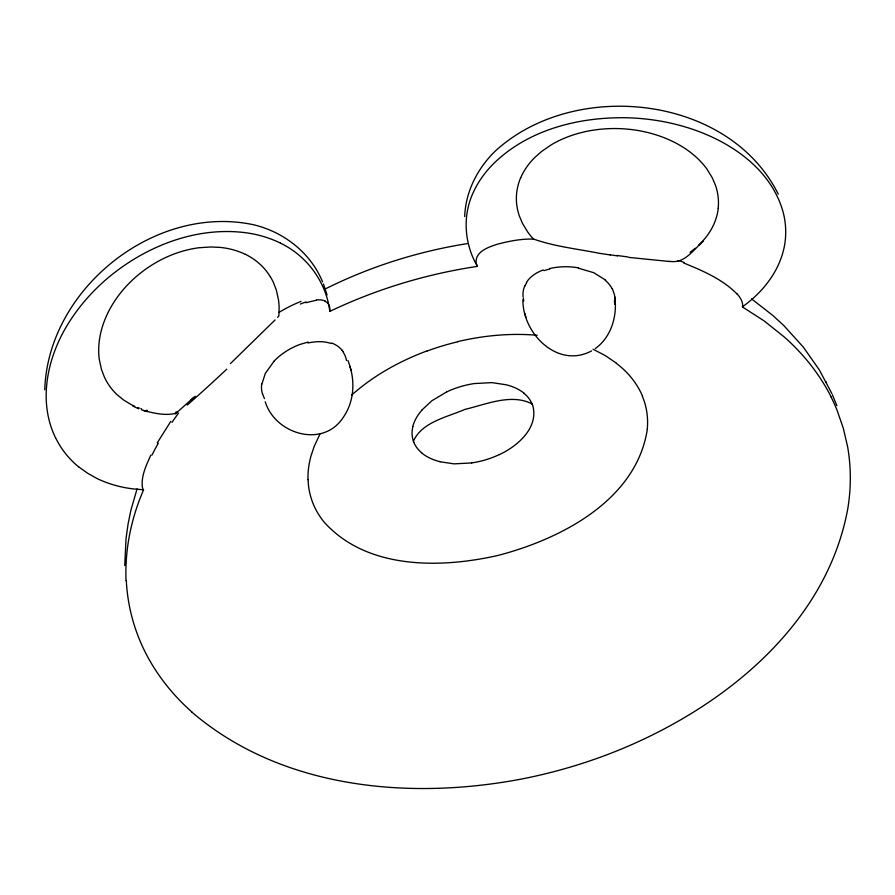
<?xml version="1.0" encoding="UTF-8"?>
<svg xmlns="http://www.w3.org/2000/svg" width="895" height="895" viewBox="0 0 895 895"><rect width="100%" height="100%" fill="white"/><g stroke="black" fill="none" stroke-linecap="round" stroke-linejoin="round"><path stroke-width="1.34" d="M124.752 565.517L126.038 538.544L128.063 524.067L130.939 510.027L137.08 488.849M44.75 389.75C47.938 288.973 154.477 203.624 253.542 224.746C283.704 231.85 310.744 252.849 322.558 281.858M464.695 216.545C465.523 191.81 477.516 168.349 495.092 151.244C573.863 78.626 728.698 94.512 778.236 194.125M413.758 442.141C413.635 441.828 413.524 441.515 413.412 441.201C421.813 422.004 447.231 417.126 464.941 409.384C486.007 404.45 511.425 393.173 531.966 403.891C532.335 404.574 532.659 405.278 532.872 406.028C538.645 428.034 517.209 446.437 499.365 454.582M647.342 429.164C636.524 500.238 560.885 539.126 497.81 555.482C440.429 568.482 367.207 569.656 324.449 522.479A91.033 79.744 -17.1 0 1 311.93 500.54L310.61 496.289A89.88 78.738 -17 0 1 308.372 484.284L308.081 479.63M718.17 208.356L718.349 206.264A68.333 59.383 -12.7 0 0 717.331 192.011L717.208 191.373A73.289 63.679 -12.7 0 0 715.508 185.388L712.297 177.814L706.871 168.976A91.133 79.185 -12.6 0 0 701.535 162.465C690.101 150.036 675.076 141.388 659.212 135.895A127.761 110.98 -12.5 0 0 611.9 128.567C593.844 128.936 575.731 132.65 559.386 140.459A91.133 79.196 -12.5 0 0 551.163 144.878L541.665 151.4L534.852 157.419A69.206 60.155 -12.5 0 0 521.595 175.8L520.722 177.792M261.911 384.067L265.289 373.428L273.959 361.345M150.808 455.107C146.444 464.997 141.197 475.513 142.271 486.623A33.876 13.212 -58.4 0 0 143.334 489.766L133.758 488.961A115.847 97.812 -10.3 0 1 130.581 488.547A108.105 91.279 -10.3 0 1 97.085 478.556L87.799 473.354L79.275 467.302M524.772 286.12L526.707 282.73M319.918 434.164L314.29 446.146L311.158 455.443A98.215 86.2 -15.9 0 0 307.992 479.63M157.229 442.891L170.766 421.4M265.222 401.754C275.179 434.187 323.05 448.596 343.199 417.428C354.867 400.904 355.382 378.82 347.909 360.495M595.309 348.547C610.994 337.314 617.248 316.685 614.91 298.069M421.769 410.145L431.882 400.759L446.65 391.92M703.269 241.113C694.844 248.385 686.185 261.541 673.834 261.642M277.618 317.3L278.86 315.957L279.139 308.227A91.133 78.749 -6.3 0 0 278.535 300.094L276.354 290.125L273.411 282.462A73.278 63.321 -6.3 0 0 270.469 276.947M275.056 319.974L230.362 363.65M677.962 261.318L678.041 261.228A29.39 1.891 8.1 0 0 677.828 260.915M143.58 410.481C153.806 413.244 166.078 416.063 176.192 413.143M193.767 397.38L176.55 412.83M175.297 413.96L177.445 412.036L175.756 412.203M351.455 395.266C373.439 375.62 399.629 361.077 427.195 350.84M695.337 248.239L690.101 252.312M324.538 289.32C369.311 266.855 417.596 251.517 467.056 243.653M591.55 350.918C557.775 369.098 522.49 333.555 522.904 299.847M544.015 270.637L549.866 268.925M305.777 302.723L316.327 300.239M308.126 342.047L299.914 344.452A41.752 24.266 -30.8 0 0 273.881 361.311M457.681 341.621C483.658 335.502 510.586 332.94 537.213 335.278M471.665 462.95L454.101 463.856L439.948 461.775M610.2 254.93A118.632 13.805 9.5 0 1 598.733 253.173C577.062 248.888 554.687 246.528 533.778 239.122C521.729 238.629 509.121 241.124 497.329 244.234C488.502 247.121 475.402 251.405 476.084 262.671A33.741 17.229 10.3 0 0 477.449 266.33C464.773 244.95 462.368 217.642 472.269 194.718A109.011 92.04 -10.3 0 1 495.069 162.196C529.583 129.305 579.266 117.032 625.885 117.748A202.08 170.621 -10.3 0 1 685.201 126.922C727.445 139.452 771.043 167.622 783.192 212.395A107.937 91.133 -10.3 0 1 784.825 243.731C780.708 269.697 763.457 291.971 742.324 306.862L764.296 321.025L784.434 337.124A258.565 218.313 -10.3 0 1 831.254 397.123M669.259 261.474L628.972 257.413M617.494 255.88L610.088 254.818M578.438 268.209L593.709 272.673L605.702 280.18M146.467 410.268L147.283 410.458M140.884 408.646L141.678 408.903M141.444 409.753L147.06 411.633M139.329 408.109L137.785 407.538M683.702 262.985C702.653 270.726 722.354 279.083 736.965 293.94M331.676 343.009L333.69 343.859A54.505 34.838 -35.1 0 1 341.856 349.967M138.669 408.836L132.594 405.927M133.903 405.905L134.675 406.252M593.061 349.218L605.255 355.572L616.465 363.191M133.154 405.558L131.654 404.82M245.342 254.359L243.272 253.397A68.333 59.059 -6.3 0 0 228.046 248.597L227.274 248.441A73.289 63.321 -6.3 0 0 220.315 247.423L210.94 246.964L199.182 247.725A91.133 78.726 -6.3 0 0 189.885 249.325C172.5 253.128 156.133 261.072 142.036 271.867A127.761 110.309 -6.4 0 0 111.674 305.855C103.607 319.593 98.472 335.345 98.696 351.388A91.133 78.693 -6.3 0 0 99.3 359.522L101.482 369.478L104.424 377.142A69.206 59.752 -6.2 0 0 117.044 394.673L123.555 399.964L130.916 404.439M324.974 301.167L326.876 302.342A34.86 15.584 -48.5 0 1 329.651 307.365A33.775 15.114 -48.2 0 1 329.819 311.382A446.672 377.131 -10.3 0 1 477.427 266.363M280.403 243.138C306.918 255.78 326.317 282.104 329.796 311.393M751.599 298.919L773.258 315.823L783.998 325.758L803.296 347.092L819.317 369.892L831.914 393.677M191.91 712.151C281.891 789.256 410.693 800.477 523.105 778.728A448.552 378.719 -10.3 0 0 621.678 748.936C725.062 705.942 826.544 624.296 847.778 508.752A256.541 216.612 -10.3 0 0 847.654 446.918L843.303 428.202L836.914 409.82A248.564 209.866 -10.3 0 0 831.142 397.167M533.073 238.652L533.151 238.719A90.887 79.017 -12.6 0 1 527.837 232.174L522.501 223.414L519.335 215.919A73.256 63.69 -12.5 0 1 517.668 210.045A66.633 57.918 -12.5 0 1 520.644 177.769M341.879 349.956L343.087 351.478M264.461 398.611L262.638 394.27M612.348 288.604L614.384 294.489A55.031 33.383 -2.8 0 1 614.395 301.895M826.174 381.941L826.488 382.59M55.479 437.666C36.986 399.64 48.173 353.715 70.649 319.873A202.08 170.621 -10.3 0 1 108.709 277.282C146.489 245.856 196.788 226.166 246.326 232.812A107.937 91.133 -10.3 0 1 280.437 243.093M832.417 394.818L836.87 405.726M642.364 396.049L644.758 402.795A91.984 79.733 -2.9 0 1 647.253 429.164M532.592 405.189L532.256 404.305A35.118 29.658 -10.7 0 0 523.664 393.073M413.389 441.145L413.098 440.239A35.118 29.636 -10 0 1 412.908 426.546M323.453 283.95L327.055 294.992M525.947 317.244L524.85 313.362M349.856 366.234L350.952 370.116M523.116 296.838L522.993 295.227A54.505 32.612 8 0 1 524.727 286.109M126.307 580.508C127.616 607.649 135.268 634.421 148.402 658.194A257.38 217.317 -10.3 0 0 191.989 712.084M614.652 296.323L614.932 304.389L614.742 298.18M262.593 394.292A54.103 33.965 -24.9 0 1 261.653 384.112M307.936 342.998A49.057 29.915 -31.9 0 1 331.228 343.523M342.83 351.657A51.518 32.981 -35.4 0 1 346.488 360.472M523.754 300.865A51.731 32.578 3.9 0 1 523.351 298.013M526.338 282.63A48.666 29.009 6.9 0 1 543.243 269.954M549.575 268.589A41.696 23.136 2.9 0 1 578.595 267.873M605.3 280.348A54.103 32.343 -0.8 0 1 612.102 288.66M245.387 254.292A66.633 57.571 -6.3 0 1 270.424 276.969M171.974 422.339A181.584 90.854 -56.4 0 1 178.541 413.121M279.206 312.243A156.155 78.536 -54.2 0 1 301.056 301.402M226.748 369.187A114.873 6.03 -43.8 0 1 187.212 405.088M195.244 396.25A98.17 2.103 -43 0 1 191.194 399.908M300.418 304.043A113.9 53.834 -52 0 1 306.034 301.973M316.472 299.97A54.472 24.612 -49.7 0 1 325.109 300.988M718.26 208.356A66.633 57.895 -12.7 0 1 704.544 238.954A74.319 64.574 -12.7 0 1 698.615 245.319M673.353 261.575A48.319 3.132 7.9 0 1 668.778 261.385M628.077 256.966A118.285 12.183 9.3 0 1 616.868 255.455M679.238 260.658A183.005 108.049 18.1 0 1 683.981 262.436M737.1 293.929A35.118 16.815 20.9 0 1 742.481 306.918M523.821 392.939A47.86 40.409 -10.6 0 0 506.033 384.76L491.914 382.624L474.361 383.552A84.365 71.018 -10.4 0 0 446.65 391.909M412.729 426.512A47.86 40.364 -10.2 0 1 421.881 410.223M422.339 453.329A35.118 29.647 -9.9 0 1 413.725 442.152M439.993 461.652A47.86 40.409 -10 0 1 422.216 453.441M499.354 454.559A84.365 71.455 -10.2 0 1 471.665 462.928M616.319 363.336A93.606 81.154 -2.1 0 1 642.465 396.015M427.251 350.985A249.638 230.82 -6.7 0 1 457.725 341.789M126.027 580.531A273.467 230.888 -10.3 0 1 143.603 489.811M79.207 467.358A109.011 92.04 -10.3 0 1 55.557 437.644M151.993 455.096A96 41.159 -57 0 1 158.303 443.182"/></g></svg>
